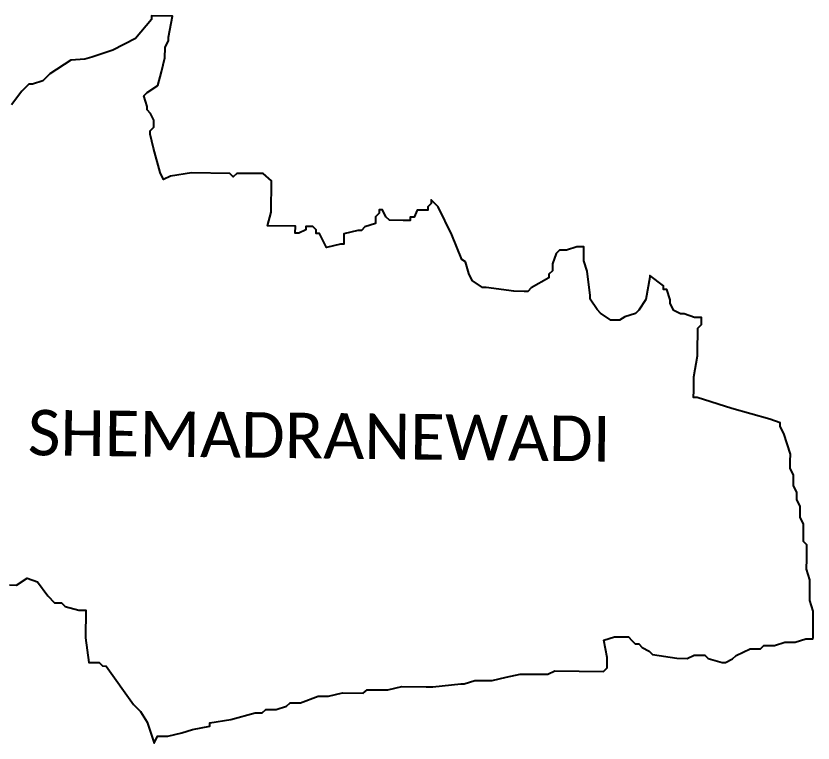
# Model space of a CAD drawing. Header units: metres. Extents: x 334872 to 339710, y 1780086 to 1782797.
# Drawn here: x 336890 to 339710, y 1780224 to 1782797 of the extents above; entities that cross this region are included whole.
import ezdxf

# ---------------------------------------------------------------- set-up
doc = ezdxf.new("R2010")
doc.units = ezdxf.units.M
doc.layers.add('VILLAGE BOUNDRY', color=10, linetype='Continuous')
doc.layers.add('VILLAGE NAME', color=250, linetype='Continuous')

msp = doc.modelspace()

# ---------------------------------------------------------------- linework, layer by layer
at = {"layer": 'VILLAGE BOUNDRY'}
msp.add_lwpolyline([(336867.7, 1780783.9), (336892.3, 1780783.6), (336929.5, 1780807.8), (336966.3, 1780795.1), (337002.7, 1780745.5), (337027, 1780720.6), (337051.6, 1780720.3), (337063.8, 1780707.9), (337112.9, 1780695), (337137.5, 1780694.8), (337136.4, 1780596.3), (337147.8, 1780510), (337172.4, 1780509.7), (337184.7, 1780509.6), (337196.9, 1780497.2), (337209.2, 1780497), (337306.2, 1780360.6), (337330.5, 1780335.7), (337354.7, 1780298.5), (337378.6, 1780224.4), (337391.1, 1780248.9), (337415.8, 1780248.6), (337428, 1780248.5), (337477.4, 1780260.2), (337514.5, 1780272.1), (337576.1, 1780283.8), (337576.3, 1780296.1), (337650.3, 1780307.6), (337736.7, 1780331.3), (337761.3, 1780331), (337773.7, 1780343.2), (337810.6, 1780342.8), (337847.7, 1780354.7), (337860.2, 1780366.8), (337897.1, 1780366.4), (337958.9, 1780390.4), (337995.8, 1780390), (338045.1, 1780401.7), (338119, 1780400.9), (338133.2, 1780412.3), (338205.3, 1780412.3), (338254.7, 1780424.1), (338340.8, 1780422.9), (338365.4, 1780422.9), (338464, 1780434.1), (338476.3, 1780434), (338513.4, 1780445.9), (338550.3, 1780445.2), (338574.9, 1780445.2), (338624.2, 1780457), (338673.6, 1780468.7), (338722.8, 1780468.2), (338772.1, 1780467.7), (338796.9, 1780479.7), (338969.1, 1780477.8), (338981.6, 1780490), (338982, 1780526.9), (338970.4, 1780588.6), (339007.4, 1780600.5), (339019.7, 1780600.4), (339056.6, 1780600), (339068.8, 1780587.5), (339081, 1780575.1), (339093.3, 1780574.9), (339105.5, 1780562.5), (339129.9, 1780549.9), (339142.1, 1780537.5), (339228.1, 1780524.2), (339265.1, 1780523.8), (339289.8, 1780535.9), (339326.7, 1780535.5), (339338.9, 1780523), (339388.4, 1780510), (339400.3, 1780510), (339425, 1780522.1), (339437.5, 1780534.3), (339462.2, 1780546.3), (339487, 1780557.9), (339523.9, 1780557.9), (339536.4, 1780570.1), (339548.7, 1780570), (339573.3, 1780569.7), (339610.3, 1780581.6), (339647.3, 1780581.2), (339684.3, 1780592.8), (339708.9, 1780592.8), (339710, 1780599.4), (339710, 1780691.3), (339698.1, 1780728.3), (339698.9, 1780802.2), (339687, 1780839.2), (339687.4, 1780876.2), (339687.8, 1780913.1), (339687.9, 1780925.4), (339676.4, 1780937.8), (339676.4, 1780999.4), (339664.4, 1781024.1), (339664.8, 1781061.1), (339652.8, 1781085.8), (339653, 1781110.4), (339641, 1781135.2), (339641.4, 1781172.1), (339629.4, 1781196.8), (339629.6, 1781221.4), (339629.9, 1781246), (339618, 1781283.1), (339606.1, 1781320.2), (339594, 1781344.9), (339594.2, 1781357.2), (339557.4, 1781369.9), (339422.4, 1781408.3), (339299.7, 1781446.6), (339287.4, 1781446.7), (339287.7, 1781471.4), (339288.3, 1781520.6), (339301.4, 1781594.3), (339301.8, 1781631.2), (339302.2, 1781668.1), (339302.4, 1781692.7), (339314.9, 1781704.9), (339315.2, 1781729.5), (339290.5, 1781729.8), (339253.8, 1781742.5), (339241.4, 1781742.7), (339217, 1781755.2), (339204.9, 1781780), (339205, 1781792.3), (339193.2, 1781829.3), (339180.9, 1781829.5), (339181, 1781841.8), (339132.1, 1781879.2), (339132.1, 1781873.1), (339118.9, 1781793.2), (339093.9, 1781756.6), (339081.5, 1781744.4), (339044.4, 1781732.5), (339025.8, 1781720.4), (338995, 1781720.7), (338958.4, 1781745.7), (338946.2, 1781758.2), (338922, 1781795.4), (338922.1, 1781807.7), (338910.8, 1781894), (338898.8, 1781931), (338899.4, 1781980.3), (338874.8, 1781980.5), (338837.7, 1781968.6), (338813.1, 1781968.9), (338800.7, 1781956.7), (338788, 1781919.9), (338787.8, 1781907.6), (338787.7, 1781895.3), (338775.3, 1781883.1), (338775.1, 1781870.8), (338713.2, 1781834.6), (338700.7, 1781822.4), (338688.4, 1781822.5), (338651.5, 1781822.9), (338553.2, 1781836.3), (338540.9, 1781836.4), (338504.2, 1781861.5), (338492.2, 1781886.2), (338480.3, 1781927.3), (338468.1, 1781935.7), (338432.1, 1782022.3), (338384, 1782121.3), (338359.6, 1782146.2), (338359.5, 1782133.8), (338347.1, 1782121.7), (338346.9, 1782109.4), (338310, 1782109.8), (338299.3, 1782085.4), (338285.1, 1782085.4), (338285, 1782073.1), (338260.3, 1782073.4), (338211.1, 1782073.9), (338198.9, 1782086.4), (338186.9, 1782111.3), (338174.6, 1782111.3), (338174.5, 1782098.9), (338162, 1782086.8), (338161.8, 1782062.2), (338124.7, 1782050.3), (338112.3, 1782038.1), (338099.9, 1782038.2), (338050.6, 1782026.5), (338050.2, 1781989.5), (338037.9, 1781989.7), (337988.5, 1781977.9), (337964.4, 1782027.4), (337952.1, 1782027.5), (337952.3, 1782039.8), (337940.1, 1782052.3), (337915.4, 1782052.6), (337915.4, 1782040.2), (337890.6, 1782028.2), (337878.3, 1782028.3), (337878.6, 1782053), (337780.1, 1782054), (337792.9, 1782103.1), (337794.1, 1782213.9), (337765.1, 1782239.8), (337671.4, 1782239.8), (337658.9, 1782227.7), (337646.7, 1782240.1), (337511.4, 1782241.6), (337437.4, 1782230.1), (337412.6, 1782218), (337400.6, 1782242.8), (337376.9, 1782329.2), (337365.1, 1782378.6), (337365.3, 1782390.9), (337378, 1782403.1), (337378, 1782427.7), (337365.9, 1782452.4), (337353.8, 1782464.9), (337353.9, 1782477.2), (337342, 1782514.2), (337354.5, 1782526.4), (337391.6, 1782550.6), (337404.5, 1782599.7), (337417.3, 1782648.8), (337417.7, 1782685.7), (337430.3, 1782710.2), (337430.4, 1782722.5), (337443.6, 1782796.2), (337369.7, 1782797), (337369.6, 1782784.7), (337313.5, 1782717.6), (337233, 1782675.4), (337158.9, 1782651.6), (337134.2, 1782643.7), (337084.9, 1782640.1), (337010.5, 1782591.7), (336985.6, 1782567.4), (336948.6, 1782555.4), (336936.3, 1782555.6), (336911.4, 1782531.3), (336873.9, 1782482.4)], dxfattribs=at)

# ---------------------------------------------------------------- texts
at = {"layer": 'VILLAGE NAME', "insert": (336933.3, 1781403.8), "char_height": 161.109, "attachment_point": 1, "rotation": 359.3742}
msp.add_mtext_dynamic_manual_height_columns('{\\fCalibri|b0|i0|c0|p34;SHEMADRANEWADI}', width=1589.786, gutter_width=805.5, heights=[0], dxfattribs=at)

doc.saveas('drawing.dxf')
